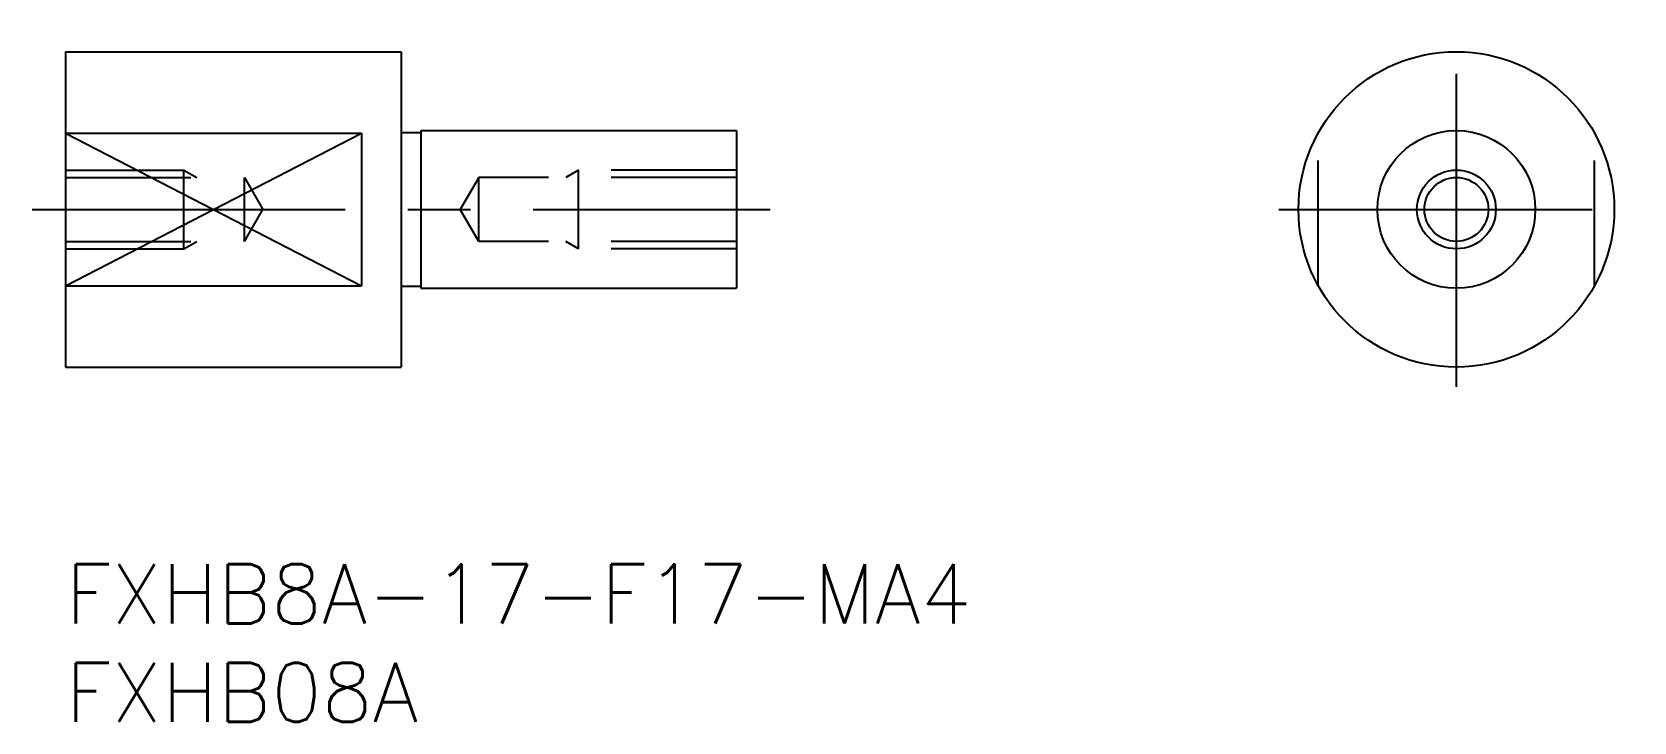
# Model space of a CAD drawing. Extents: x -1.7 to 79.5, y -8 to 27.
import ezdxf

# ---------------------------------------------------------------- set-up
doc = ezdxf.new("R2010")
doc.units = 0
doc.header["$LTSCALE"] = 0.5
doc.linetypes.add('CENTER', pattern=[50.8, 31.75, -6.35, 6.35, -6.35])
doc.linetypes.add('DASHED', pattern=[19.05, 12.7, -6.35])
for name, color, linetype in [('MSM_CENTER', 1, 'CENTER'), ('MSM_CONTINUOUS', 7, 'CONTINUOUS'), ('MSM_DASHED', 4, 'DASHED'), ('MSM_NARROW', 5, 'CONTINUOUS'), ('MSM_PART_NUMBER', 7, 'CONTINUOUS')]:
    doc.layers.add(name, color=color, linetype=linetype)
doc.styles.get("Standard").update_dxf_attribs({"font": 'txt.shx', "height": 3, "bigfont": 'bigfont.shx'})

# ---------------------------------------------------------------- blocks, each defined once
blk = doc.blocks.new('*U4')
at = {"layer": 'MSM_PART_NUMBER'}
blk.add_text('FXHB8A-17-F17-MA4', height=3, dxfattribs=at).set_placement((0, -3))
blk = doc.blocks.new('*U5')
at = {"layer": 'MSM_PART_NUMBER'}
blk.add_text('FXHB08A', height=3, dxfattribs=at).set_placement((0, -8))

msp = doc.modelspace()

# ---------------------------------------------------------------- linework, layer by layer
at = {"layer": 'MSM_CENTER'}
for p, q in [((70.483, 9), (70.483, 27)), ((-1.7, 18), (35.7, 18)), ((61.483, 18), (79.483, 18))]:
    msp.add_line(p, q, dxfattribs=at)
at = {"layer": 'MSM_CONTINUOUS'}
for p, q in [((0, 26), (0, 10)), ((0, 26), (17, 26)), ((17, 26), (17, 10)), ((18, 22), (34, 22)), ((18, 22), (18, 14)), ((34, 22), (34, 14)), ((0, 21.873), (15, 21.873)), ((15, 21.873), (15, 14.127)), ((17, 21.9), (18, 21.9)), ((0, 14.127), (15, 14.127)), ((17, 14.1), (18, 14.1)), ((18, 14), (34, 14)), ((0, 10), (17, 10))]:
    msp.add_line(p, q, dxfattribs=at)
for radius in [8, 4, 1.621]:
    msp.add_circle((70.483, 18), radius, dxfattribs=at)
at = {"layer": 'MSM_DASHED'}
for p, q in [((63.483, 14.127), (63.483, 21.873)), ((77.483, 14.127), (77.483, 21.873)), ((0, 20), (6, 20)), ((0, 19.621), (9.064, 19.621)), ((6, 16), (6, 20)), ((6, 20), (6.656, 19.621)), ((9.064, 16.379), (9.064, 19.621)), ((9.064, 19.621), (10, 18)), ((20.936, 19.621), (20, 18)), ((34, 19.621), (20.936, 19.621)), ((20.936, 16.379), (20.936, 19.621)), ((26, 20), (25.344, 19.621)), ((34, 20), (26, 20)), ((26, 16), (26, 20)), ((9.064, 16.379), (10, 18)), ((20.936, 16.379), (20, 18)), ((0, 16.379), (9.064, 16.379)), ((6, 16), (6.656, 16.379)), ((34, 16.379), (20.936, 16.379)), ((26, 16), (25.344, 16.379)), ((0, 16), (6, 16)), ((34, 16), (26, 16))]:
    msp.add_line(p, q, dxfattribs=at)
at = {"layer": 'MSM_NARROW'}
for p, q in [((0, 21.873), (15, 14.127)), ((0, 14.127), (15, 21.873))]:
    msp.add_line(p, q, dxfattribs=at)
msp.add_circle((70.483, 18), 2, dxfattribs=at)

# ---------------------------------------------------------------- block references
at = {"layer": 'MSM_CONTINUOUS'}
for name in ['*U4', '*U5']:
    msp.add_blockref(name, (0, 0), dxfattribs=at)

doc.saveas('drawing.dxf')
